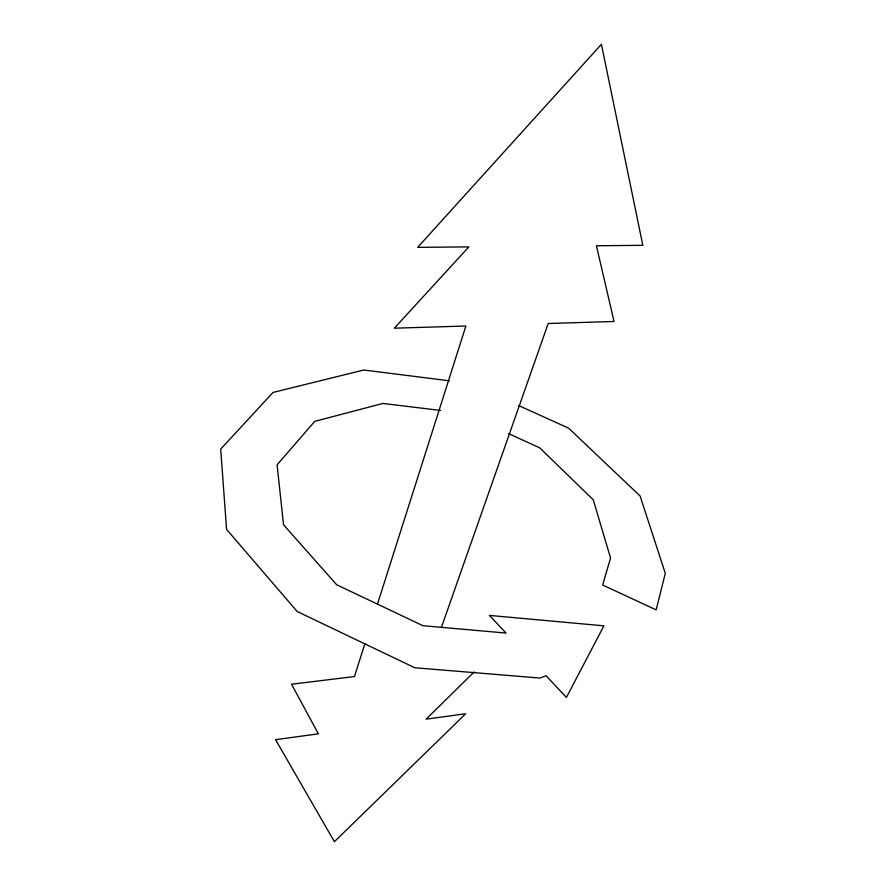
<?xml version="1.0" encoding="UTF-8"?>
<svg xmlns="http://www.w3.org/2000/svg" width="886" height="886" viewBox="0 0 886 886"><rect width="100%" height="100%" fill="white"/><g stroke="black" fill="none" stroke-linecap="round" stroke-linejoin="round"><path stroke-width="1.33" d="M364.921 643.59L354.455 676.539L291.549 684.236L318.362 733.841L275.546 739.677L334.41 841.7L465.682 713.762L426.122 719.155L474.099 671.998M377.491 604.064L465.881 326.015L394.336 328.197L468.849 246.895L417.671 247.36L601.417 44.3L642.826 245.333L596.422 245.754L614.031 321.485L548.201 323.501L441.472 627.21M440.552 410.44L382.896 403.451L314.718 421.371L277.096 464.862L283.542 524.778L336.702 584.782L422.899 625.693L506.039 633.069L489.46 615.405L603.898 625.837L566.42 697.415L546.031 675.686L540.083 678.067L414.781 667.756L297.142 611.484L226.583 529.374L220.692 449.102L273.043 392.443L363.758 370.016L449.302 380.792M518.531 405.489L568.657 428.193L640.091 495.994L665.308 573.342L656.149 609.867L602.657 585.026L610.554 558.036L593.255 499.77L539.629 447.784L508.597 433.642"/></g></svg>
